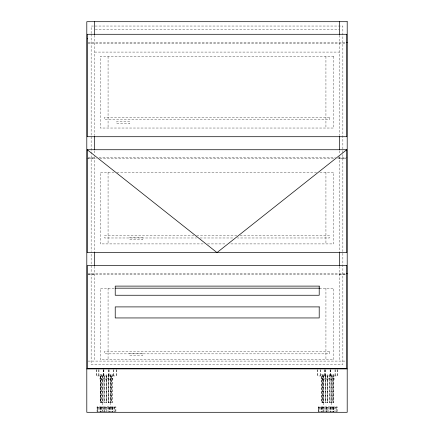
<?xml version="1.0" encoding="UTF-8"?>
<svg xmlns="http://www.w3.org/2000/svg" width="434" height="434" viewBox="0 0 434 434"><rect width="100%" height="100%" fill="white"/><g stroke="black" fill="none" stroke-linecap="round" stroke-linejoin="round"><path stroke-width="0.33" stroke-dasharray="2.17 1.63" d="M95.29 29.512L339.388 29.512M88.156 42.565L347.2 42.565M88.102 43.4L345.898 43.4M94.612 52.08L339.388 52.08M88.156 157.575L95.616 157.575M98.995 157.575L335.487 157.575M338.2 157.575L347.2 157.575M88.156 158.41L96.294 158.41M99.684 158.41L334.316 158.41M337.706 158.41L345.844 158.41M86.8 158.844L94.612 158.844M339.388 158.844L345.898 158.844M114.153 172.298L100.254 172.298L100.254 243.908L204.821 243.908M116.86 172.298L317.14 172.298M319.847 172.298L333.746 172.298L333.746 243.908L229.179 243.908M193.976 235.374L104.594 235.374L104.594 237.978L196.683 237.978M196.683 235.374L237.317 235.374M240.024 235.374L329.406 235.374L329.406 237.978L237.317 237.978M200.074 237.978L233.926 237.978M207.528 243.908L226.472 243.908M88.156 273.453L347.2 273.453M88.156 274.288L345.844 274.288M88.102 274.722L94.612 274.722M339.388 274.722L347.2 274.722M114.153 288.176L100.254 288.176L100.254 359.786L333.746 359.786L333.746 288.176L319.847 288.176M88.102 361.088L345.898 361.088M339.388 35.203L339.388 135.506M339.388 150.707L339.388 154.097M339.388 156.506L339.388 252.024M339.388 266.248L339.388 361.088M337.609 369.73L337.609 375.958L317.731 375.958L317.731 369.73M337.5 369.73L337.5 375.958M337.256 411.627L337.256 406.902L318.372 406.902L318.372 411.627M336.616 411.676L336.616 407.314L329.531 407.314L329.531 411.676M336.149 407.314L336.204 411.676M335.558 406.902L335.509 411.676M335.151 369.73L335.151 375.958M335.048 369.73L335.048 375.958M334.462 406.902L334.462 411.627M333.811 374.466L333.811 402.747L321.529 402.747L321.529 374.466M333.849 407.314L333.849 411.676M333.61 407.314L333.61 411.676M333.54 407.314L333.54 411.676M333.345 374.466L333.345 402.747M333.377 407.314L333.377 411.676M333.003 375.958L333.003 402.747M332.943 375.958L332.943 402.747M332.916 407.314L332.916 411.676M332.194 407.314L332.222 411.676M332.01 374.466L332.01 402.747M331.891 407.314L331.891 411.676M331.788 375.958L331.766 406.902M331.674 374.466L331.674 402.747M331.012 407.314L331.012 411.676M330.735 407.314L330.735 411.676M330.551 407.314L330.551 411.676M330.469 369.73L330.469 375.958M330.171 369.73L330.171 375.958M330.176 406.902L330.176 411.627M330.122 369.73L330.122 375.958M330.019 375.958L330.019 402.747M329.938 374.466L329.938 402.747M329.791 374.466L329.791 402.747M328.495 406.902L328.495 411.627M327.958 411.676L327.958 407.314L324.524 407.314L324.524 411.676M327.751 375.958L327.751 402.747M327.67 375.958L327.67 402.747M327.713 407.314L327.713 411.676M327.589 374.466L327.589 402.747M326.851 407.314L326.851 411.676M326.325 407.314L326.325 411.676M325.934 56.42L325.934 128.03M325.934 172.298L325.934 243.908M325.934 288.176L325.934 359.786M325.549 375.958L325.549 402.747M325.397 375.958L325.397 402.747M325.321 374.466L325.321 402.747M325.218 369.73L325.218 375.958M325.272 407.314L325.272 411.676M325.169 369.73L325.169 375.958M324.871 369.73L324.871 375.958M324.822 369.73L324.822 375.958M323.889 411.676L323.889 407.314L318.594 407.314L318.594 411.676M323.666 375.958L323.666 402.747M323.574 402.747L323.618 411.627M323.552 375.958L323.552 402.747M323.325 374.466L323.325 402.747M323.075 407.314L323.075 411.676M322.728 407.314L322.728 411.676M322.397 374.466L322.397 402.747M322.337 374.466L322.337 402.747M322.136 406.902L322.136 411.676M321.995 375.958L321.995 402.747M321.93 375.958L321.93 402.747M321.865 407.314L321.865 411.676M321.594 407.314L321.594 411.676M321.448 407.314L321.448 411.676M320.726 407.314L320.726 411.676M320.292 369.73L320.292 375.958M320.189 369.73L320.189 375.958M319.787 407.314L319.787 411.676M318.957 406.902L318.957 411.627M318.735 407.314L318.735 411.676M317.84 369.73L317.84 375.958M116.269 369.73L116.269 375.958L96.391 375.958L96.391 369.73M116.16 369.73L116.16 375.958M115.916 411.627L115.916 406.902L97.032 406.902L97.032 411.627M115.276 411.676L115.276 407.314L108.191 407.314L108.191 411.676M114.809 407.314L114.864 411.676M114.218 406.902L114.169 411.676M113.811 369.73L113.811 375.958M113.708 369.73L113.708 375.958M113.122 406.902L113.122 411.627M112.471 374.466L112.471 402.747L100.189 402.747L100.189 374.466M112.509 407.314L112.509 411.676M112.27 407.314L112.27 411.676M112.2 407.314L112.2 411.676M112.005 374.466L112.005 402.747M112.037 407.314L112.037 411.676M111.663 375.958L111.663 402.747M111.603 375.958L111.603 402.747M111.576 407.314L111.576 411.676M110.854 407.314L110.882 411.676M110.67 374.466L110.67 402.747M110.551 407.314L110.551 411.676M110.448 375.958L110.426 406.902M110.334 374.466L110.334 402.747M109.672 407.314L109.672 411.676M109.395 407.314L109.395 411.676M109.211 407.314L109.211 411.676M109.129 369.73L109.129 375.958M108.831 369.73L108.831 375.958M108.836 406.902L108.836 411.627M108.782 369.73L108.782 375.958M108.679 375.958L108.679 402.747M108.598 374.466L108.598 402.747M108.451 374.466L108.451 402.747M108.066 56.42L108.066 128.03M108.066 172.298L108.066 243.908M108.066 288.176L108.066 359.786M107.155 406.902L107.155 411.627M106.618 411.676L106.618 407.314L103.183 407.314L103.183 411.676M106.411 375.958L106.411 402.747M106.33 375.958L106.33 402.747M106.373 407.314L106.373 411.676M106.249 374.466L106.249 402.747M105.511 407.314L105.511 411.676M104.985 407.314L104.985 411.676M104.209 375.958L104.209 402.747M104.057 375.958L104.057 402.747M103.981 374.466L103.981 402.747M103.878 369.73L103.878 375.958M103.932 407.314L103.932 411.676M103.829 369.73L103.829 375.958M103.531 369.73L103.531 375.958M103.482 369.73L103.482 375.958M102.549 411.676L102.549 407.314L97.254 407.314L97.254 411.676M102.326 375.958L102.326 402.747M102.234 402.747L102.278 411.627M102.212 375.958L102.212 402.747M101.985 374.466L101.985 402.747M101.735 407.314L101.735 411.676M101.388 407.314L101.388 411.676M101.057 374.466L101.057 402.747M100.997 374.466L100.997 402.747M100.797 406.902L100.797 411.676M100.655 375.958L100.655 402.747M100.59 375.958L100.59 402.747M100.525 407.314L100.525 411.676M100.254 407.314L100.254 411.676M100.108 407.314L100.108 411.676M99.386 407.314L99.386 411.676M98.952 369.73L98.952 375.958M98.849 369.73L98.849 375.958M98.447 407.314L98.447 411.676M97.617 406.902L97.617 411.627M97.395 407.314L97.395 411.676M96.5 369.73L96.5 375.958M94.612 35.203L94.612 135.506M94.612 150.707L94.612 154.097M94.612 156.506L94.612 252.024M94.612 266.248L94.612 361.088M91.14 33.489L91.14 26.04L342.86 26.04L342.86 364.56L91.14 364.56L91.14 252.17M91.14 34.167L91.14 151.292M91.14 151.971L91.14 251.492M333.746 56.42L100.254 56.42L100.254 128.03L333.746 128.03L333.746 56.42M329.406 117.18L104.594 117.18L104.594 119.784L329.406 119.784L329.406 117.18M129.766 121.52L116.746 121.52L116.746 123.69L129.766 123.69L129.766 121.52M142.786 237.398L129.766 237.398L129.766 239.568L142.786 239.568L142.786 237.398M329.406 351.252L104.594 351.252L104.594 353.856L329.406 353.856L329.406 351.252M142.786 353.276L129.766 353.276L129.766 355.446L142.786 355.446L142.786 353.276M112.873 378.616L99.787 378.616L99.787 379.446L112.873 379.446L112.873 378.616M334.213 378.616L321.127 378.616L321.127 379.446L334.213 379.446L334.213 378.616M326.108 411.676L326.108 407.314L326.08 411.676M104.768 411.676L104.768 407.314L104.74 411.676"/><path stroke-width="0.65" d="M346.766 149.73L217 252.588L87.234 149.73L87.234 252.588L346.766 252.588L346.766 149.73L87.234 149.73M346.766 42.565L347.2 42.565M346.332 273.453L347.2 273.453M115.509 288.176L319.847 288.176M86.8 368.9L347.2 368.9M339.388 21.7L339.388 34.574M339.388 136.184L339.388 149.73M339.388 252.702L339.388 265.57M94.612 21.7L94.612 34.574M94.612 136.184L94.612 149.73M94.612 252.702L94.612 265.57M87.668 38.382L87.668 38.832M347.2 21.7L86.8 21.7L86.8 412.3L347.2 412.3L347.2 21.7M346.766 34.286L87.234 34.286L87.234 136.71L346.766 136.71L346.766 34.286M346.766 265.608L87.234 265.608L87.234 368.466L346.766 368.466L346.766 265.608M319.207 286.109L115.227 286.109L115.227 295.25L319.207 295.25L319.207 286.109M319.207 306.903L115.227 306.903L115.227 317.948L319.207 317.948L319.207 306.903"/></g></svg>
